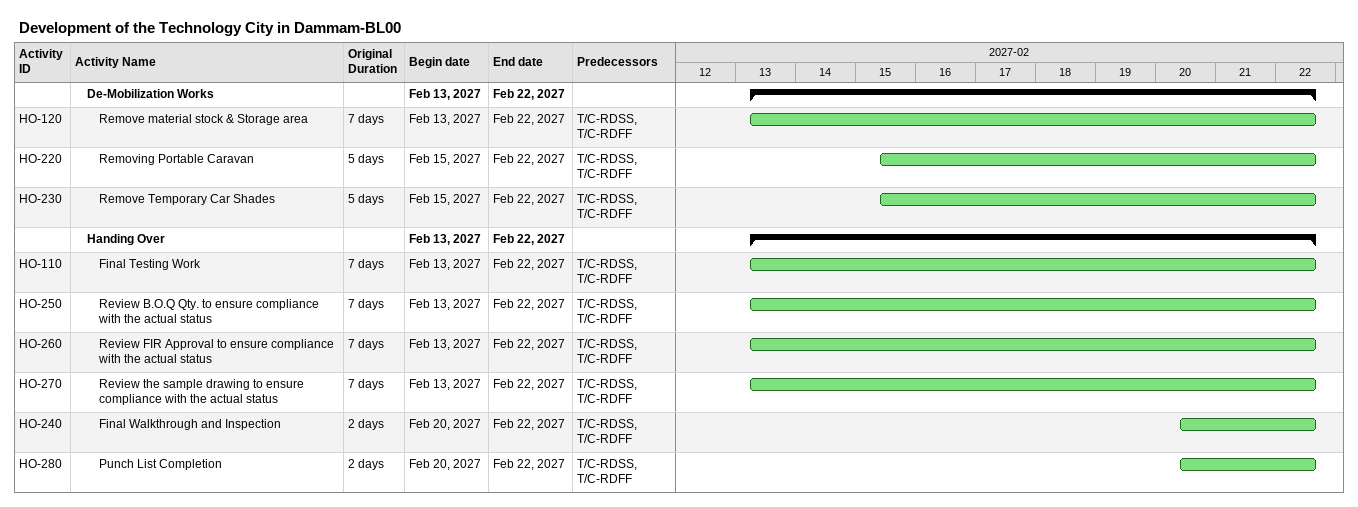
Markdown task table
Development of the Technology City in Dammam-BL00

| ID | Level | Task | Original duration | Start | Finish | Predecessors |
|---|---|---|---|---|---|---|
|  | 2 | **De-Mobilization Works** |  | 2027-02-13 | 2027-02-22 |  |
| HO-120 | 3 | Remove material stock & Storage area | 7d | 2027-02-13 | 2027-02-22 | T/C-RDSS, T/C-RDFF |
| HO-220 | 3 | Removing Portable Caravan | 5d | 2027-02-15 | 2027-02-22 | T/C-RDSS, T/C-RDFF |
| HO-230 | 3 | Remove Temporary Car Shades | 5d | 2027-02-15 | 2027-02-22 | T/C-RDSS, T/C-RDFF |
|  | 2 | **Handing Over** |  | 2027-02-13 | 2027-02-22 |  |
| HO-110 | 3 | Final Testing Work | 7d | 2027-02-13 | 2027-02-22 | T/C-RDSS, T/C-RDFF |
| HO-250 | 3 | Review B.O.Q Qty. to ensure compliance with the actual status | 7d | 2027-02-13 | 2027-02-22 | T/C-RDSS, T/C-RDFF |
| HO-260 | 3 | Review FIR Approval to ensure compliance with the actual status | 7d | 2027-02-13 | 2027-02-22 | T/C-RDSS, T/C-RDFF |
| HO-270 | 3 | Review the sample drawing to ensure compliance with the actual status | 7d | 2027-02-13 | 2027-02-22 | T/C-RDSS, T/C-RDFF |
| HO-240 | 3 | Final Walkthrough and Inspection | 2d | 2027-02-20 | 2027-02-22 | T/C-RDSS, T/C-RDFF |
| HO-280 | 3 | Punch List Completion | 2d | 2027-02-20 | 2027-02-22 | T/C-RDSS, T/C-RDFF |
